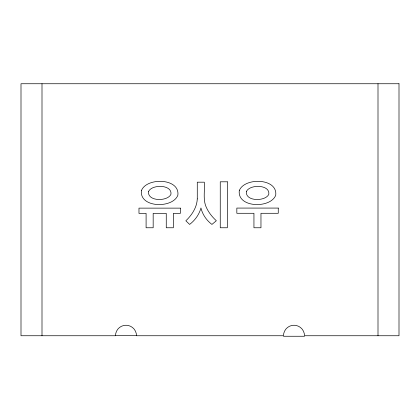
<?xml version="1.0" encoding="UTF-8"?>
<svg xmlns="http://www.w3.org/2000/svg" width="420" height="420" viewBox="0 0 420 420"><rect width="100%" height="100%" fill="white"/><g stroke="black" fill="none" stroke-linecap="round" stroke-linejoin="round"><path stroke-width="0.63" d="M115.5 335.627L136.5 335.627M283.5 336.257L304.5 336.257M378 83.743L378 335.743M42 83.743L42 335.743M197.274 198.907C196.928 207.422 191.872 215.087 185.85 220.789L189.625 224.422C195.011 220.306 199.18 214.562 200.949 207.984C202.524 214.557 206.53 220.4 211.942 224.422L216.337 220.742C211.68 216.463 207.69 211.312 205.49 205.333C203.086 197.867 204.939 189.856 204.346 182.185L197.274 182.185L197.274 198.907M141.414 190.669C139.33 208.078 172.893 208.619 177.87 195.2C179.97 177.87 146.317 177.272 141.414 190.669M239.274 190.669C237.184 208.078 270.753 208.619 275.725 195.2C277.83 177.87 244.172 177.272 239.274 190.669M148.517 191.615C147.368 201.716 167.779 201.579 170.956 194.271C172.289 184.338 151.62 184.175 148.517 191.615M246.377 191.615C245.222 201.716 265.634 201.579 268.81 194.271C270.144 184.338 249.48 184.175 246.377 191.615M399 83.743L21 83.743L21 335.743L115.5 335.743A10.5 10.5 0 0 1 126 325.243A10.5 10.5 0 0 1 136.5 335.743L283.5 335.743A10.5 10.5 0 0 1 294 325.243A10.5 10.5 0 0 1 304.5 335.743L399 335.743L399 83.743M227.325 181.802L220.253 181.802L220.253 227.766L227.325 227.766L227.325 181.802M278.26 208.078L236.833 208.078L236.833 213.287L253.942 213.287L253.942 227.766L260.967 227.766L260.967 213.287L278.26 213.287L278.26 208.078M180.359 208.131L138.978 208.131L138.978 213.386L146.097 213.386L146.097 227.766L153.169 227.766L153.169 213.386L166.262 213.386L166.262 227.766L173.334 227.766L173.334 213.386L180.359 213.386L180.359 208.131"/></g></svg>
